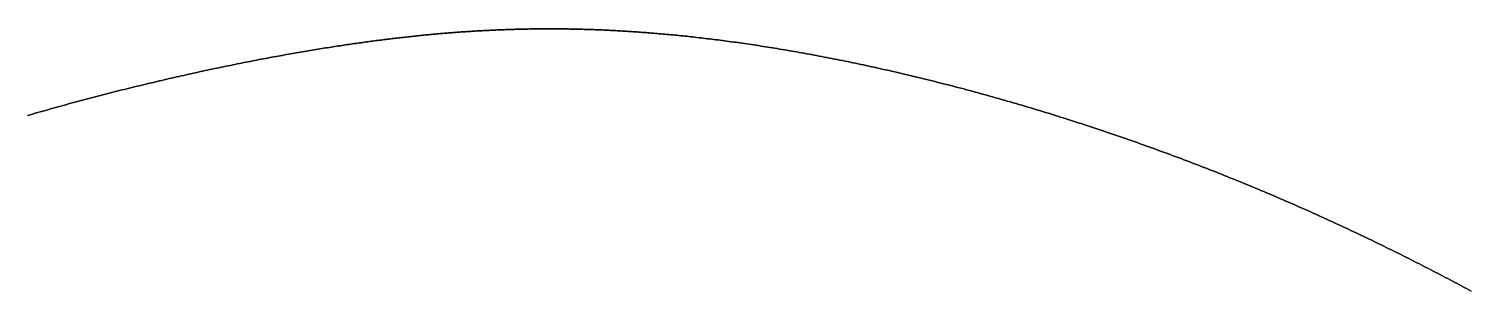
# Model space of a CAD drawing. Header units: inches. Extents: x 130170 to 284068, y 377793 to 804530.
# Drawn here: x 253006.4 to 253091.5, y 753356.3 to 753371.8 of the extents above; entities that cross this region are included whole.
import ezdxf

# ---------------------------------------------------------------- set-up
doc = ezdxf.new("R2010")
doc.units = ezdxf.units.IN
doc.header["$MEASUREMENT"] = 0
doc.layers.add('muni_il', color=7, linetype='Continuous')

msp = doc.modelspace()

# ---------------------------------------------------------------- linework, layer by layer
at = {"layer": 'muni_il'}
for points in [[(253091.629, 753356.319), (253091.492, 753356.393), (253091.354, 753356.467), (253091.217, 753356.541), (253091.078, 753356.614), (253090.94, 753356.688), (253090.801, 753356.762), (253090.662, 753356.836), (253090.522, 753356.91), (253090.382, 753356.983), (253090.242, 753357.057), (253090.101, 753357.131), (253089.96, 753357.205), (253089.818, 753357.279), (253089.676, 753357.353), (253089.534, 753357.426), (253089.391, 753357.5), (253089.249, 753357.574), (253089.105, 753357.648), (253088.962, 753357.722), (253088.818, 753357.796), (253088.673, 753357.869), (253088.528, 753357.943), (253088.383, 753358.017), (253088.238, 753358.09), (253088.092, 753358.164), (253087.946, 753358.238), (253087.799, 753358.311), (253087.652, 753358.385), (253087.505, 753358.458), (253087.357, 753358.532), (253087.209, 753358.606), (253087.061, 753358.679), (253086.912, 753358.752), (253086.763, 753358.826), (253086.614, 753358.899), (253086.464, 753358.972), (253086.314, 753359.046), (253086.163, 753359.119), (253086.012, 753359.192), (253085.861, 753359.265), (253085.709, 753359.338), (253085.558, 753359.411), (253085.405, 753359.484), (253085.253, 753359.557), (253085.1, 753359.63), (253084.946, 753359.702), (253084.793, 753359.775), (253084.639, 753359.848), (253084.484, 753359.92), (253084.33, 753359.993), (253084.174, 753360.065), (253084.019, 753360.137), (253083.863, 753360.21), (253083.707, 753360.282), (253083.551, 753360.354), (253083.394, 753360.426), (253083.237, 753360.498), (253083.08, 753360.57), (253082.922, 753360.641), (253082.764, 753360.713), (253082.605, 753360.785), (253082.447, 753360.856), (253082.288, 753360.928), (253082.128, 753360.999), (253081.969, 753361.07), (253081.809, 753361.141), (253081.648, 753361.212), (253081.487, 753361.283), (253081.326, 753361.354), (253081.165, 753361.425), (253081.003, 753361.495), (253080.842, 753361.566), (253080.679, 753361.636), (253080.517, 753361.706), (253080.354, 753361.776), (253080.191, 753361.846), (253080.027, 753361.916), (253079.864, 753361.986), (253079.7, 753362.055), (253079.535, 753362.125), (253079.371, 753362.194), (253079.206, 753362.263), (253079.04, 753362.332), (253078.875, 753362.401), (253078.709, 753362.47), (253078.543, 753362.539), (253078.377, 753362.607), (253078.21, 753362.676), (253078.043, 753362.744), (253077.876, 753362.812), (253077.709, 753362.88), (253077.541, 753362.947), (253077.373, 753363.015), (253077.205, 753363.082), (253077.037, 753363.15), (253076.868, 753363.217), (253076.699, 753363.284), (253076.53, 753363.351), (253076.361, 753363.417), (253076.191, 753363.484), (253076.022, 753363.55), (253075.852, 753363.616), (253075.681, 753363.682), (253075.511, 753363.748), (253075.34, 753363.813), (253075.169, 753363.879), (253074.998, 753363.944), (253074.827, 753364.009), (253074.656, 753364.074), (253074.484, 753364.138), (253074.312, 753364.203), (253074.14, 753364.267), (253073.968, 753364.331), (253073.796, 753364.395), (253073.623, 753364.458), (253073.45, 753364.522), (253073.278, 753364.585), (253073.105, 753364.648), (253072.932, 753364.711), (253072.758, 753364.773), (253072.585, 753364.836), (253072.412, 753364.898), (253072.238, 753364.96), (253072.064, 753365.021), (253071.89, 753365.083), (253071.716, 753365.144), (253071.542, 753365.205), (253071.368, 753365.266), (253071.194, 753365.327), (253071.019, 753365.387), (253070.845, 753365.447), (253070.67, 753365.507), (253070.496, 753365.566), (253070.321, 753365.626), (253070.146, 753365.685), (253069.972, 753365.744), (253069.797, 753365.802), (253069.622, 753365.861), (253069.447, 753365.919), (253069.272, 753365.977), (253069.097, 753366.035), (253068.922, 753366.092), (253068.747, 753366.149), (253068.572, 753366.206), (253068.397, 753366.262), (253068.222, 753366.319), (253068.047, 753366.375), (253067.872, 753366.431), (253067.697, 753366.486), (253067.522, 753366.541), (253067.348, 753366.596), (253067.173, 753366.651), (253066.998, 753366.705), (253066.823, 753366.76), (253066.648, 753366.814), (253066.474, 753366.867), (253066.299, 753366.921), (253066.125, 753366.974), (253065.951, 753367.026), (253065.776, 753367.079), (253065.602, 753367.131), (253065.428, 753367.183), (253065.254, 753367.234), (253065.08, 753367.286), (253064.906, 753367.337), (253064.733, 753367.388), (253064.559, 753367.438), (253064.386, 753367.488), (253064.213, 753367.538), (253064.04, 753367.587), (253063.867, 753367.637), (253063.694, 753367.686), (253063.522, 753367.734), (253063.349, 753367.783), (253063.177, 753367.831), (253063.005, 753367.878), (253062.833, 753367.926), (253062.662, 753367.973), (253062.491, 753368.02), (253062.319, 753368.066), (253062.148, 753368.112), (253061.978, 753368.158), (253061.807, 753368.204), (253061.637, 753368.249), (253061.467, 753368.294), (253061.297, 753368.339), (253061.128, 753368.383), (253060.959, 753368.427), (253060.79, 753368.471), (253060.621, 753368.514), (253060.453, 753368.557), (253060.285, 753368.6), (253060.117, 753368.642), (253059.949, 753368.684), (253059.782, 753368.726), (253059.615, 753368.768), (253059.449, 753368.809), (253059.282, 753368.85), (253059.116, 753368.89), (253058.951, 753368.93), (253058.786, 753368.97), (253058.621, 753369.01), (253058.456, 753369.049), (253058.292, 753369.088), (253058.128, 753369.126), (253057.964, 753369.165), (253057.801, 753369.202), (253057.639, 753369.24), (253057.476, 753369.277), (253057.314, 753369.314), (253057.152, 753369.351), (253056.991, 753369.387), (253056.83, 753369.423), (253056.67, 753369.459), (253056.51, 753369.494), (253056.35, 753369.53), (253056.191, 753369.564), (253056.032, 753369.599), (253055.874, 753369.633), (253055.716, 753369.667), (253055.558, 753369.7), (253055.401, 753369.733), (253055.244, 753369.766), (253055.088, 753369.798), (253054.932, 753369.831), (253054.777, 753369.863), (253054.622, 753369.894), (253054.468, 753369.925), (253054.314, 753369.956), (253054.16, 753369.987), (253054.007, 753370.017), (253053.855, 753370.047), (253053.702, 753370.077), (253053.551, 753370.106), (253053.4, 753370.135), (253053.249, 753370.164), (253053.099, 753370.192), (253052.949, 753370.221), (253052.8, 753370.248), (253052.651, 753370.276), (253052.503, 753370.303), (253052.355, 753370.33), (253052.208, 753370.357), (253052.061, 753370.383), (253051.915, 753370.409), (253051.769, 753370.435), (253051.624, 753370.46), (253051.479, 753370.485), (253051.335, 753370.51), (253051.191, 753370.535), (253051.048, 753370.559), (253050.905, 753370.583), (253050.763, 753370.606), (253050.622, 753370.63), (253050.481, 753370.653), (253050.34, 753370.676), (253050.2, 753370.698), (253050.06, 753370.721), (253049.921, 753370.743), (253049.783, 753370.764), (253049.645, 753370.785), (253049.507, 753370.807), (253049.371, 753370.827), (253049.234, 753370.848), (253049.098, 753370.868), (253048.963, 753370.888), (253048.828, 753370.908), (253048.694, 753370.928), (253048.56, 753370.947), (253048.427, 753370.966), (253048.294, 753370.984), (253048.162, 753371.003), (253048.031, 753371.021), (253047.9, 753371.039), (253047.769, 753371.056), (253047.639, 753371.074), (253047.51, 753371.091), (253047.381, 753371.108), (253047.252, 753371.124), (253047.124, 753371.141), (253046.997, 753371.157), (253046.87, 753371.172), (253046.744, 753371.188), (253046.618, 753371.204), (253046.493, 753371.219), (253046.369, 753371.233), (253046.244, 753371.248), (253046.121, 753371.262), (253045.998, 753371.277), (253045.875, 753371.291), (253045.753, 753371.304), (253045.631, 753371.318), (253045.51, 753371.331), (253045.39, 753371.344), (253045.27, 753371.357), (253045.15, 753371.369), (253045.031, 753371.382), (253044.913, 753371.394), (253044.795, 753371.406), (253044.677, 753371.417), (253044.56, 753371.429), (253044.444, 753371.44), (253044.328, 753371.451), (253044.213, 753371.462), (253044.098, 753371.473), (253043.983, 753371.483), (253043.869, 753371.493), (253043.756, 753371.503), (253043.643, 753371.513), (253043.53, 753371.523), (253043.418, 753371.532), (253043.307, 753371.541), (253043.196, 753371.551), (253043.085, 753371.559), (253042.975, 753371.568), (253042.865, 753371.576), (253042.756, 753371.585), (253042.647, 753371.593), (253042.539, 753371.601), (253042.431, 753371.608), (253042.324, 753371.616), (253042.217, 753371.623), (253042.111, 753371.631), (253042.005, 753371.638), (253041.899, 753371.644), (253041.794, 753371.651), (253041.69, 753371.658), (253041.586, 753371.664), (253041.482, 753371.67), (253041.378, 753371.676), (253041.276, 753371.682), (253041.173, 753371.688), (253041.071, 753371.693), (253040.969, 753371.698), (253040.868, 753371.704), (253040.767, 753371.709), (253040.667, 753371.714), (253040.567, 753371.718), (253040.467, 753371.723), (253040.368, 753371.727), (253040.269, 753371.732), (253040.171, 753371.736), (253040.073, 753371.74), (253039.975, 753371.744), (253039.878, 753371.747), (253039.781, 753371.751), (253039.684, 753371.754), (253039.588, 753371.758), (253039.492, 753371.761), (253039.397, 753371.764), (253039.302, 753371.767), (253039.207, 753371.769), (253039.112, 753371.772), (253039.018, 753371.774), (253038.925, 753371.777), (253038.831, 753371.779), (253038.738, 753371.781), (253038.645, 753371.783), (253038.553, 753371.785), (253038.461, 753371.787), (253038.369, 753371.788), (253038.278, 753371.79), (253038.186, 753371.791), (253038.095, 753371.792), (253038.005, 753371.794), (253037.915, 753371.795), (253037.825, 753371.795), (253037.735, 753371.796), (253037.645, 753371.797), (253037.556, 753371.797), (253037.467, 753371.798), (253037.379, 753371.798), (253037.29, 753371.799), (253037.202, 753371.799), (253037.114, 753371.799), (253037.027, 753371.799), (253036.939, 753371.798), (253036.852, 753371.798), (253036.765, 753371.798), (253036.679, 753371.797), (253036.592, 753371.797), (253036.506, 753371.796), (253036.42, 753371.795), (253036.334, 753371.794), (253036.248, 753371.793), (253036.163, 753371.792), (253036.078, 753371.791), (253035.993, 753371.79), (253035.908, 753371.788), (253035.823, 753371.787), (253035.739, 753371.785), (253035.654, 753371.783), (253035.57, 753371.782), (253035.486, 753371.78), (253035.402, 753371.778), (253035.318, 753371.776), (253035.235, 753371.773), (253035.151, 753371.771), (253035.068, 753371.769), (253034.985, 753371.766), (253034.902, 753371.764), (253034.819, 753371.761), (253034.736, 753371.759), (253034.653, 753371.756), (253034.571, 753371.753), (253034.488, 753371.75), (253034.406, 753371.747), (253034.323, 753371.744), (253034.241, 753371.74), (253034.159, 753371.737), (253034.077, 753371.734), (253033.994, 753371.73), (253033.912, 753371.727), (253033.83, 753371.723), (253033.748, 753371.719), (253033.667, 753371.715), (253033.585, 753371.711), (253033.503, 753371.707), (253033.421, 753371.703), (253033.339, 753371.699), (253033.257, 753371.695), (253033.176, 753371.69), (253033.094, 753371.686), (253033.012, 753371.681), (253032.93, 753371.676), (253032.848, 753371.672), (253032.767, 753371.667), (253032.685, 753371.662), (253032.603, 753371.657), (253032.521, 753371.652), (253032.439, 753371.646), (253032.357, 753371.641), (253032.275, 753371.636), (253032.192, 753371.63), (253032.11, 753371.625), (253032.028, 753371.619), (253031.945, 753371.613), (253031.863, 753371.607), (253031.78, 753371.601), (253031.698, 753371.595), (253031.615, 753371.589), (253031.532, 753371.583), (253031.449, 753371.576), (253031.366, 753371.57), (253031.283, 753371.563), (253031.199, 753371.557), (253031.116, 753371.55), (253031.032, 753371.543), (253030.948, 753371.536), (253030.864, 753371.529), (253030.78, 753371.522), (253030.695, 753371.515), (253030.611, 753371.507), (253030.526, 753371.5), (253030.441, 753371.492), (253030.356, 753371.485), (253030.271, 753371.477), (253030.185, 753371.469), (253030.1, 753371.461), (253030.014, 753371.453), (253029.927, 753371.444), (253029.841, 753371.436), (253029.754, 753371.428), (253029.667, 753371.419), (253029.58, 753371.41), (253029.493, 753371.401), (253029.405, 753371.393), (253029.317, 753371.384), (253029.229, 753371.374), (253029.141, 753371.365), (253029.052, 753371.356), (253028.963, 753371.346), (253028.874, 753371.337), (253028.784, 753371.327), (253028.694, 753371.317), (253028.604, 753371.307), (253028.513, 753371.297), (253028.422, 753371.286), (253028.331, 753371.276), (253028.24, 753371.265), (253028.148, 753371.255), (253028.055, 753371.244), (253027.963, 753371.233), (253027.87, 753371.222), (253027.777, 753371.211), (253027.683, 753371.199), (253027.589, 753371.188), (253027.495, 753371.176), (253027.4, 753371.164), (253027.305, 753371.152), (253027.209, 753371.14), (253027.113, 753371.128), (253027.017, 753371.116), (253026.92, 753371.103), (253026.823, 753371.09), (253026.725, 753371.078), (253026.628, 753371.065), (253026.529, 753371.051), (253026.43, 753371.038), (253026.331, 753371.025), (253026.231, 753371.011), (253026.131, 753370.997), (253026.031, 753370.983), (253025.93, 753370.969), (253025.828, 753370.955), (253025.727, 753370.941), (253025.624, 753370.926), (253025.521, 753370.911), (253025.418, 753370.896), (253025.314, 753370.881), (253025.21, 753370.866), (253025.106, 753370.85), (253025, 753370.835), (253024.895, 753370.819), (253024.789, 753370.803), (253024.682, 753370.787), (253024.575, 753370.771), (253024.467, 753370.754), (253024.359, 753370.737), (253024.251, 753370.72), (253024.142, 753370.703), (253024.032, 753370.686), (253023.922, 753370.669), (253023.812, 753370.651), (253023.701, 753370.633), (253023.589, 753370.615), (253023.477, 753370.597), (253023.364, 753370.579), (253023.251, 753370.56), (253023.138, 753370.541), (253023.023, 753370.522), (253022.909, 753370.503), (253022.794, 753370.484), (253022.678, 753370.464), (253022.562, 753370.444), (253022.445, 753370.424), (253022.328, 753370.404), (253022.21, 753370.384), (253022.092, 753370.363), (253021.973, 753370.342), (253021.854, 753370.321), (253021.734, 753370.3), (253021.613, 753370.279), (253021.493, 753370.257), (253021.371, 753370.235), (253021.249, 753370.213), (253021.127, 753370.191), (253021.004, 753370.168), (253020.88, 753370.146), (253020.756, 753370.123), (253020.632, 753370.1), (253020.507, 753370.076), (253020.381, 753370.053), (253020.255, 753370.029), (253020.129, 753370.005), (253020.002, 753369.981), (253019.874, 753369.956), (253019.746, 753369.932), (253019.617, 753369.907), (253019.488, 753369.881), (253019.359, 753369.856), (253019.229, 753369.831), (253019.098, 753369.805), (253018.967, 753369.779), (253018.836, 753369.753), (253018.704, 753369.726), (253018.571, 753369.699), (253018.438, 753369.672), (253018.305, 753369.645), (253018.171, 753369.618), (253018.036, 753369.59), (253017.902, 753369.562), (253017.766, 753369.534), (253017.631, 753369.506), (253017.494, 753369.477), (253017.358, 753369.449), (253017.221, 753369.42), (253017.083, 753369.391), (253016.945, 753369.361), (253016.807, 753369.331), (253016.668, 753369.302), (253016.529, 753369.272), (253016.389, 753369.241), (253016.249, 753369.211), (253016.109, 753369.18), (253015.968, 753369.149), (253015.827, 753369.117), (253015.685, 753369.086), (253015.543, 753369.054), (253015.401, 753369.022), (253015.258, 753368.99), (253015.115, 753368.958), (253014.972, 753368.925), (253014.828, 753368.892), (253014.684, 753368.859), (253014.54, 753368.826), (253014.395, 753368.793), (253014.25, 753368.759), (253014.105, 753368.725), (253013.959, 753368.691), (253013.813, 753368.656), (253013.667, 753368.622), (253013.52, 753368.587), (253013.373, 753368.552), (253013.226, 753368.516), (253013.079, 753368.481), (253012.931, 753368.445), (253012.783, 753368.409), (253012.635, 753368.373), (253012.487, 753368.337), (253012.339, 753368.3), (253012.19, 753368.264), (253012.041, 753368.227), (253011.892, 753368.19), (253011.742, 753368.152), (253011.593, 753368.115), (253011.443, 753368.077), (253011.293, 753368.039), (253011.143, 753368.001), (253010.993, 753367.962), (253010.843, 753367.924), (253010.692, 753367.885), (253010.542, 753367.846), (253010.391, 753367.807), (253010.24, 753367.768), (253010.089, 753367.728), (253009.938, 753367.688), (253009.787, 753367.648), (253009.636, 753367.609), (253009.485, 753367.568), (253009.334, 753367.528), (253009.183, 753367.487), (253009.031, 753367.446), (253008.88, 753367.406), (253008.729, 753367.364), (253008.577, 753367.323), (253008.426, 753367.282), (253008.274, 753367.24), (253008.123, 753367.198), (253007.972, 753367.156), (253007.821, 753367.114), (253007.669, 753367.072), (253007.518, 753367.029), (253007.367, 753366.987), (253007.216, 753366.944), (253007.065, 753366.901), (253006.914, 753366.858), (253006.763, 753366.815), (253006.613, 753366.772), (253006.462, 753366.728), (253006.312, 753366.685)], [(253006.312, 753366.685), (253006.462, 753366.728), (253006.613, 753366.772), (253006.763, 753366.815), (253006.914, 753366.858), (253007.065, 753366.901), (253007.216, 753366.944), (253007.367, 753366.987), (253007.518, 753367.029), (253007.669, 753367.072), (253007.821, 753367.114), (253007.972, 753367.156), (253008.123, 753367.198), (253008.274, 753367.24), (253008.426, 753367.282), (253008.577, 753367.323), (253008.729, 753367.364), (253008.88, 753367.406), (253009.031, 753367.446), (253009.183, 753367.487), (253009.334, 753367.528), (253009.485, 753367.568), (253009.636, 753367.609), (253009.787, 753367.648), (253009.938, 753367.688), (253010.089, 753367.728), (253010.24, 753367.768), (253010.391, 753367.807), (253010.542, 753367.846), (253010.692, 753367.885), (253010.843, 753367.924), (253010.993, 753367.962), (253011.143, 753368.001), (253011.293, 753368.039), (253011.443, 753368.077), (253011.593, 753368.115), (253011.742, 753368.152), (253011.892, 753368.19), (253012.041, 753368.227), (253012.19, 753368.264), (253012.339, 753368.3), (253012.487, 753368.337), (253012.635, 753368.373), (253012.783, 753368.409), (253012.931, 753368.445), (253013.079, 753368.481), (253013.226, 753368.516), (253013.373, 753368.552), (253013.52, 753368.587), (253013.667, 753368.622), (253013.813, 753368.656), (253013.959, 753368.691), (253014.105, 753368.725), (253014.25, 753368.759), (253014.395, 753368.793), (253014.54, 753368.826), (253014.684, 753368.859), (253014.828, 753368.892), (253014.972, 753368.925), (253015.115, 753368.958), (253015.258, 753368.99), (253015.401, 753369.022), (253015.543, 753369.054), (253015.685, 753369.086), (253015.827, 753369.117), (253015.968, 753369.149), (253016.109, 753369.18), (253016.249, 753369.211), (253016.389, 753369.241), (253016.529, 753369.272), (253016.668, 753369.302), (253016.807, 753369.331), (253016.945, 753369.361), (253017.083, 753369.391), (253017.221, 753369.42), (253017.358, 753369.449), (253017.494, 753369.477), (253017.631, 753369.506), (253017.766, 753369.534), (253017.902, 753369.562), (253018.036, 753369.59), (253018.171, 753369.618), (253018.305, 753369.645), (253018.438, 753369.672), (253018.571, 753369.699), (253018.704, 753369.726), (253018.836, 753369.753), (253018.967, 753369.779), (253019.098, 753369.805), (253019.229, 753369.831), (253019.359, 753369.856), (253019.488, 753369.881), (253019.617, 753369.907), (253019.746, 753369.932), (253019.874, 753369.956), (253020.002, 753369.981), (253020.129, 753370.005), (253020.255, 753370.029), (253020.381, 753370.053), (253020.507, 753370.076), (253020.632, 753370.1), (253020.756, 753370.123), (253020.88, 753370.146), (253021.004, 753370.168), (253021.127, 753370.191), (253021.249, 753370.213), (253021.371, 753370.235), (253021.493, 753370.257), (253021.613, 753370.279), (253021.734, 753370.3), (253021.854, 753370.321), (253021.973, 753370.342), (253022.092, 753370.363), (253022.21, 753370.384), (253022.328, 753370.404), (253022.445, 753370.424), (253022.562, 753370.444), (253022.678, 753370.464), (253022.794, 753370.484), (253022.909, 753370.503), (253023.023, 753370.522), (253023.138, 753370.541), (253023.251, 753370.56), (253023.364, 753370.579), (253023.477, 753370.597), (253023.589, 753370.615), (253023.701, 753370.633), (253023.812, 753370.651), (253023.922, 753370.669), (253024.032, 753370.686), (253024.142, 753370.703), (253024.251, 753370.72), (253024.359, 753370.737), (253024.467, 753370.754), (253024.575, 753370.771), (253024.682, 753370.787), (253024.789, 753370.803), (253024.895, 753370.819), (253025, 753370.835), (253025.106, 753370.85), (253025.21, 753370.866), (253025.314, 753370.881), (253025.418, 753370.896), (253025.521, 753370.911), (253025.624, 753370.926), (253025.727, 753370.941), (253025.828, 753370.955), (253025.93, 753370.969), (253026.031, 753370.983), (253026.131, 753370.997), (253026.231, 753371.011), (253026.331, 753371.025), (253026.43, 753371.038), (253026.529, 753371.051), (253026.628, 753371.065), (253026.725, 753371.078), (253026.823, 753371.09), (253026.92, 753371.103), (253027.017, 753371.116), (253027.113, 753371.128), (253027.209, 753371.14), (253027.305, 753371.152), (253027.4, 753371.164), (253027.495, 753371.176), (253027.589, 753371.188), (253027.683, 753371.199), (253027.777, 753371.211), (253027.87, 753371.222), (253027.963, 753371.233), (253028.055, 753371.244), (253028.148, 753371.255), (253028.24, 753371.265), (253028.331, 753371.276), (253028.422, 753371.286), (253028.513, 753371.297), (253028.604, 753371.307), (253028.694, 753371.317), (253028.784, 753371.327), (253028.874, 753371.337), (253028.963, 753371.346), (253029.052, 753371.356), (253029.141, 753371.365), (253029.229, 753371.374), (253029.317, 753371.384), (253029.405, 753371.393), (253029.493, 753371.401), (253029.58, 753371.41), (253029.667, 753371.419), (253029.754, 753371.428), (253029.841, 753371.436), (253029.927, 753371.444), (253030.014, 753371.453), (253030.1, 753371.461), (253030.185, 753371.469), (253030.271, 753371.477), (253030.356, 753371.485), (253030.441, 753371.492), (253030.526, 753371.5), (253030.611, 753371.507), (253030.695, 753371.515), (253030.78, 753371.522), (253030.864, 753371.529), (253030.948, 753371.536), (253031.032, 753371.543), (253031.116, 753371.55), (253031.199, 753371.557), (253031.283, 753371.563), (253031.366, 753371.57), (253031.449, 753371.576), (253031.532, 753371.583), (253031.615, 753371.589), (253031.698, 753371.595), (253031.78, 753371.601), (253031.863, 753371.607), (253031.945, 753371.613), (253032.028, 753371.619), (253032.11, 753371.625), (253032.192, 753371.63), (253032.275, 753371.636), (253032.357, 753371.641), (253032.439, 753371.646), (253032.521, 753371.652), (253032.603, 753371.657), (253032.685, 753371.662), (253032.767, 753371.667), (253032.848, 753371.672), (253032.93, 753371.676), (253033.012, 753371.681), (253033.094, 753371.686), (253033.176, 753371.69), (253033.257, 753371.695), (253033.339, 753371.699), (253033.421, 753371.703), (253033.503, 753371.707), (253033.585, 753371.711), (253033.667, 753371.715), (253033.748, 753371.719), (253033.83, 753371.723), (253033.912, 753371.727), (253033.994, 753371.73), (253034.077, 753371.734), (253034.159, 753371.737), (253034.241, 753371.74), (253034.323, 753371.744), (253034.406, 753371.747), (253034.488, 753371.75), (253034.571, 753371.753), (253034.653, 753371.756), (253034.736, 753371.759), (253034.819, 753371.761), (253034.902, 753371.764), (253034.985, 753371.766), (253035.068, 753371.769), (253035.151, 753371.771), (253035.235, 753371.773), (253035.318, 753371.776), (253035.402, 753371.778), (253035.486, 753371.78), (253035.57, 753371.782), (253035.654, 753371.783), (253035.739, 753371.785), (253035.823, 753371.787), (253035.908, 753371.788), (253035.993, 753371.79), (253036.078, 753371.791), (253036.163, 753371.792), (253036.248, 753371.793), (253036.334, 753371.794), (253036.42, 753371.795), (253036.506, 753371.796), (253036.592, 753371.797), (253036.679, 753371.797), (253036.765, 753371.798), (253036.852, 753371.798), (253036.939, 753371.798), (253037.027, 753371.799), (253037.114, 753371.799), (253037.202, 753371.799), (253037.29, 753371.799), (253037.379, 753371.798), (253037.467, 753371.798), (253037.556, 753371.797), (253037.645, 753371.797), (253037.735, 753371.796), (253037.825, 753371.795), (253037.915, 753371.795), (253038.005, 753371.794), (253038.095, 753371.792), (253038.186, 753371.791), (253038.278, 753371.79), (253038.369, 753371.788), (253038.461, 753371.787), (253038.553, 753371.785), (253038.645, 753371.783), (253038.738, 753371.781), (253038.831, 753371.779), (253038.925, 753371.777), (253039.018, 753371.774), (253039.112, 753371.772), (253039.207, 753371.769), (253039.302, 753371.767), (253039.397, 753371.764), (253039.492, 753371.761), (253039.588, 753371.758), (253039.684, 753371.754), (253039.781, 753371.751), (253039.878, 753371.747), (253039.975, 753371.744), (253040.073, 753371.74), (253040.171, 753371.736), (253040.269, 753371.732), (253040.368, 753371.727), (253040.467, 753371.723), (253040.567, 753371.718), (253040.667, 753371.714), (253040.767, 753371.709), (253040.868, 753371.704), (253040.969, 753371.698), (253041.071, 753371.693), (253041.173, 753371.688), (253041.276, 753371.682), (253041.378, 753371.676), (253041.482, 753371.67), (253041.586, 753371.664), (253041.69, 753371.658), (253041.794, 753371.651), (253041.899, 753371.644), (253042.005, 753371.638), (253042.111, 753371.631), (253042.217, 753371.623), (253042.324, 753371.616), (253042.431, 753371.608), (253042.539, 753371.601), (253042.647, 753371.593), (253042.756, 753371.585), (253042.865, 753371.576), (253042.975, 753371.568), (253043.085, 753371.559), (253043.196, 753371.551), (253043.307, 753371.541), (253043.418, 753371.532), (253043.53, 753371.523), (253043.643, 753371.513), (253043.756, 753371.503), (253043.869, 753371.493), (253043.983, 753371.483), (253044.098, 753371.473), (253044.213, 753371.462), (253044.328, 753371.451), (253044.444, 753371.44), (253044.56, 753371.429), (253044.677, 753371.417), (253044.795, 753371.406), (253044.913, 753371.394), (253045.031, 753371.382), (253045.15, 753371.369), (253045.27, 753371.357), (253045.39, 753371.344), (253045.51, 753371.331), (253045.631, 753371.318), (253045.753, 753371.304), (253045.875, 753371.291), (253045.998, 753371.277), (253046.121, 753371.262), (253046.244, 753371.248), (253046.369, 753371.233), (253046.493, 753371.219), (253046.618, 753371.204), (253046.744, 753371.188), (253046.87, 753371.172), (253046.997, 753371.157), (253047.124, 753371.141), (253047.252, 753371.124), (253047.381, 753371.108), (253047.51, 753371.091), (253047.639, 753371.074), (253047.769, 753371.056), (253047.9, 753371.039), (253048.031, 753371.021), (253048.162, 753371.003), (253048.294, 753370.984), (253048.427, 753370.966), (253048.56, 753370.947), (253048.694, 753370.928), (253048.828, 753370.908), (253048.963, 753370.888), (253049.098, 753370.868), (253049.234, 753370.848), (253049.371, 753370.827), (253049.507, 753370.807), (253049.645, 753370.785), (253049.783, 753370.764), (253049.921, 753370.743), (253050.06, 753370.721), (253050.2, 753370.698), (253050.34, 753370.676), (253050.481, 753370.653), (253050.622, 753370.63), (253050.763, 753370.606), (253050.905, 753370.583), (253051.048, 753370.559), (253051.191, 753370.535), (253051.335, 753370.51), (253051.479, 753370.485), (253051.624, 753370.46), (253051.769, 753370.435), (253051.915, 753370.409), (253052.061, 753370.383), (253052.208, 753370.357), (253052.355, 753370.33), (253052.503, 753370.303), (253052.651, 753370.276), (253052.8, 753370.248), (253052.949, 753370.221), (253053.099, 753370.192), (253053.249, 753370.164), (253053.4, 753370.135), (253053.551, 753370.106), (253053.702, 753370.077), (253053.855, 753370.047), (253054.007, 753370.017), (253054.16, 753369.987), (253054.314, 753369.956), (253054.468, 753369.925), (253054.622, 753369.894), (253054.777, 753369.863), (253054.932, 753369.831), (253055.088, 753369.798), (253055.244, 753369.766), (253055.401, 753369.733), (253055.558, 753369.7), (253055.716, 753369.667), (253055.874, 753369.633), (253056.032, 753369.599), (253056.191, 753369.564), (253056.35, 753369.53), (253056.51, 753369.494), (253056.67, 753369.459), (253056.83, 753369.423), (253056.991, 753369.387), (253057.152, 753369.351), (253057.314, 753369.314), (253057.476, 753369.277), (253057.639, 753369.24), (253057.801, 753369.202), (253057.964, 753369.165), (253058.128, 753369.126), (253058.292, 753369.088), (253058.456, 753369.049), (253058.621, 753369.01), (253058.786, 753368.97), (253058.951, 753368.93), (253059.116, 753368.89), (253059.282, 753368.85), (253059.449, 753368.809), (253059.615, 753368.768), (253059.782, 753368.726), (253059.949, 753368.684), (253060.117, 753368.642), (253060.285, 753368.6), (253060.453, 753368.557), (253060.621, 753368.514), (253060.79, 753368.471), (253060.959, 753368.427), (253061.128, 753368.383), (253061.297, 753368.339), (253061.467, 753368.294), (253061.637, 753368.249), (253061.807, 753368.204), (253061.978, 753368.158), (253062.148, 753368.112), (253062.319, 753368.066), (253062.491, 753368.02), (253062.662, 753367.973), (253062.833, 753367.926), (253063.005, 753367.878), (253063.177, 753367.831), (253063.349, 753367.783), (253063.522, 753367.734), (253063.694, 753367.686), (253063.867, 753367.637), (253064.04, 753367.587), (253064.213, 753367.538), (253064.386, 753367.488), (253064.559, 753367.438), (253064.733, 753367.388), (253064.906, 753367.337), (253065.08, 753367.286), (253065.254, 753367.234), (253065.428, 753367.183), (253065.602, 753367.131), (253065.776, 753367.079), (253065.951, 753367.026), (253066.125, 753366.974), (253066.299, 753366.921), (253066.474, 753366.867), (253066.648, 753366.814), (253066.823, 753366.76), (253066.998, 753366.705), (253067.173, 753366.651), (253067.348, 753366.596), (253067.522, 753366.541), (253067.697, 753366.486), (253067.872, 753366.431), (253068.047, 753366.375), (253068.222, 753366.319), (253068.397, 753366.262), (253068.572, 753366.206), (253068.747, 753366.149), (253068.922, 753366.092), (253069.097, 753366.035), (253069.272, 753365.977), (253069.447, 753365.919), (253069.622, 753365.861), (253069.797, 753365.802), (253069.972, 753365.744), (253070.146, 753365.685), (253070.321, 753365.626), (253070.496, 753365.566), (253070.67, 753365.507), (253070.845, 753365.447), (253071.019, 753365.387), (253071.194, 753365.327), (253071.368, 753365.266), (253071.542, 753365.205), (253071.716, 753365.144), (253071.89, 753365.083), (253072.064, 753365.021), (253072.238, 753364.96), (253072.412, 753364.898), (253072.585, 753364.836), (253072.758, 753364.773), (253072.932, 753364.711), (253073.105, 753364.648), (253073.278, 753364.585), (253073.45, 753364.522), (253073.623, 753364.458), (253073.796, 753364.395), (253073.968, 753364.331), (253074.14, 753364.267), (253074.312, 753364.203), (253074.484, 753364.138), (253074.656, 753364.074), (253074.827, 753364.009), (253074.998, 753363.944), (253075.169, 753363.879), (253075.34, 753363.813), (253075.511, 753363.748), (253075.681, 753363.682), (253075.852, 753363.616), (253076.022, 753363.55), (253076.191, 753363.484), (253076.361, 753363.417), (253076.53, 753363.351), (253076.699, 753363.284), (253076.868, 753363.217), (253077.037, 753363.15), (253077.205, 753363.082), (253077.373, 753363.015), (253077.541, 753362.947), (253077.709, 753362.88), (253077.876, 753362.812), (253078.043, 753362.744), (253078.21, 753362.676), (253078.377, 753362.607), (253078.543, 753362.539), (253078.709, 753362.47), (253078.875, 753362.401), (253079.04, 753362.332), (253079.206, 753362.263), (253079.371, 753362.194), (253079.535, 753362.125), (253079.7, 753362.055), (253079.864, 753361.986), (253080.027, 753361.916), (253080.191, 753361.846), (253080.354, 753361.776), (253080.517, 753361.706), (253080.679, 753361.636), (253080.842, 753361.566), (253081.003, 753361.495), (253081.165, 753361.425), (253081.326, 753361.354), (253081.487, 753361.283), (253081.648, 753361.212), (253081.809, 753361.141), (253081.969, 753361.07), (253082.128, 753360.999), (253082.288, 753360.928), (253082.447, 753360.856), (253082.605, 753360.785), (253082.764, 753360.713), (253082.922, 753360.641), (253083.08, 753360.57), (253083.237, 753360.498), (253083.394, 753360.426), (253083.551, 753360.354), (253083.707, 753360.282), (253083.863, 753360.21), (253084.019, 753360.137), (253084.174, 753360.065), (253084.33, 753359.993), (253084.484, 753359.92), (253084.639, 753359.848), (253084.793, 753359.775), (253084.946, 753359.702), (253085.1, 753359.63), (253085.253, 753359.557), (253085.405, 753359.484), (253085.558, 753359.411), (253085.709, 753359.338), (253085.861, 753359.265), (253086.012, 753359.192), (253086.163, 753359.119), (253086.314, 753359.046), (253086.464, 753358.972), (253086.614, 753358.899), (253086.763, 753358.826), (253086.912, 753358.752), (253087.061, 753358.679), (253087.209, 753358.606), (253087.357, 753358.532), (253087.505, 753358.458), (253087.652, 753358.385), (253087.799, 753358.311), (253087.946, 753358.238), (253088.092, 753358.164), (253088.238, 753358.09), (253088.383, 753358.017), (253088.528, 753357.943), (253088.673, 753357.869), (253088.818, 753357.796), (253088.962, 753357.722), (253089.105, 753357.648), (253089.249, 753357.574), (253089.391, 753357.5), (253089.534, 753357.426), (253089.676, 753357.353), (253089.818, 753357.279), (253089.96, 753357.205), (253090.101, 753357.131), (253090.242, 753357.057), (253090.382, 753356.983), (253090.522, 753356.91), (253090.662, 753356.836), (253090.801, 753356.762), (253090.94, 753356.688), (253091.078, 753356.614), (253091.217, 753356.541), (253091.354, 753356.467), (253091.492, 753356.393), (253091.629, 753356.319)]]:
    msp.add_lwpolyline(points, dxfattribs=at)

doc.saveas('drawing.dxf')
